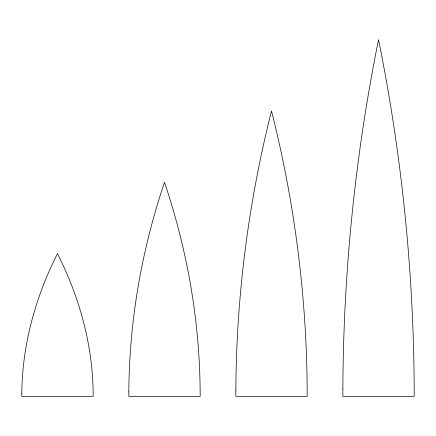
<?xml version="1.0" encoding="UTF-8"?>
<svg xmlns="http://www.w3.org/2000/svg" width="436" height="436" viewBox="0 0 436 436"><rect width="100%" height="100%" fill="white"/><g stroke="black" fill="none" stroke-linecap="round" stroke-linejoin="round"><path stroke-width="0.65" d="M235.854 390.378L235.838 396.362L307.184 396.362C307.206 300.246 295.063 204.162 271.508 110.984C248.444 202.228 236.317 296.257 235.854 390.378M342.87 388.885L342.854 396.362L414.2 396.362C414.205 276.664 402.237 156.965 378.53 39.638C355.313 154.524 343.35 271.677 342.87 388.885M128.833 391.877L128.816 396.362L200.162 396.362C200.222 323.686 187.725 251.147 164.492 182.33C141.744 249.73 129.274 320.7 128.833 391.877M21.816 393.37L21.8 396.362L93.146 396.362C93.271 346.778 79.859 297.728 57.47 253.67C35.545 296.845 22.209 344.794 21.816 393.37"/></g></svg>
